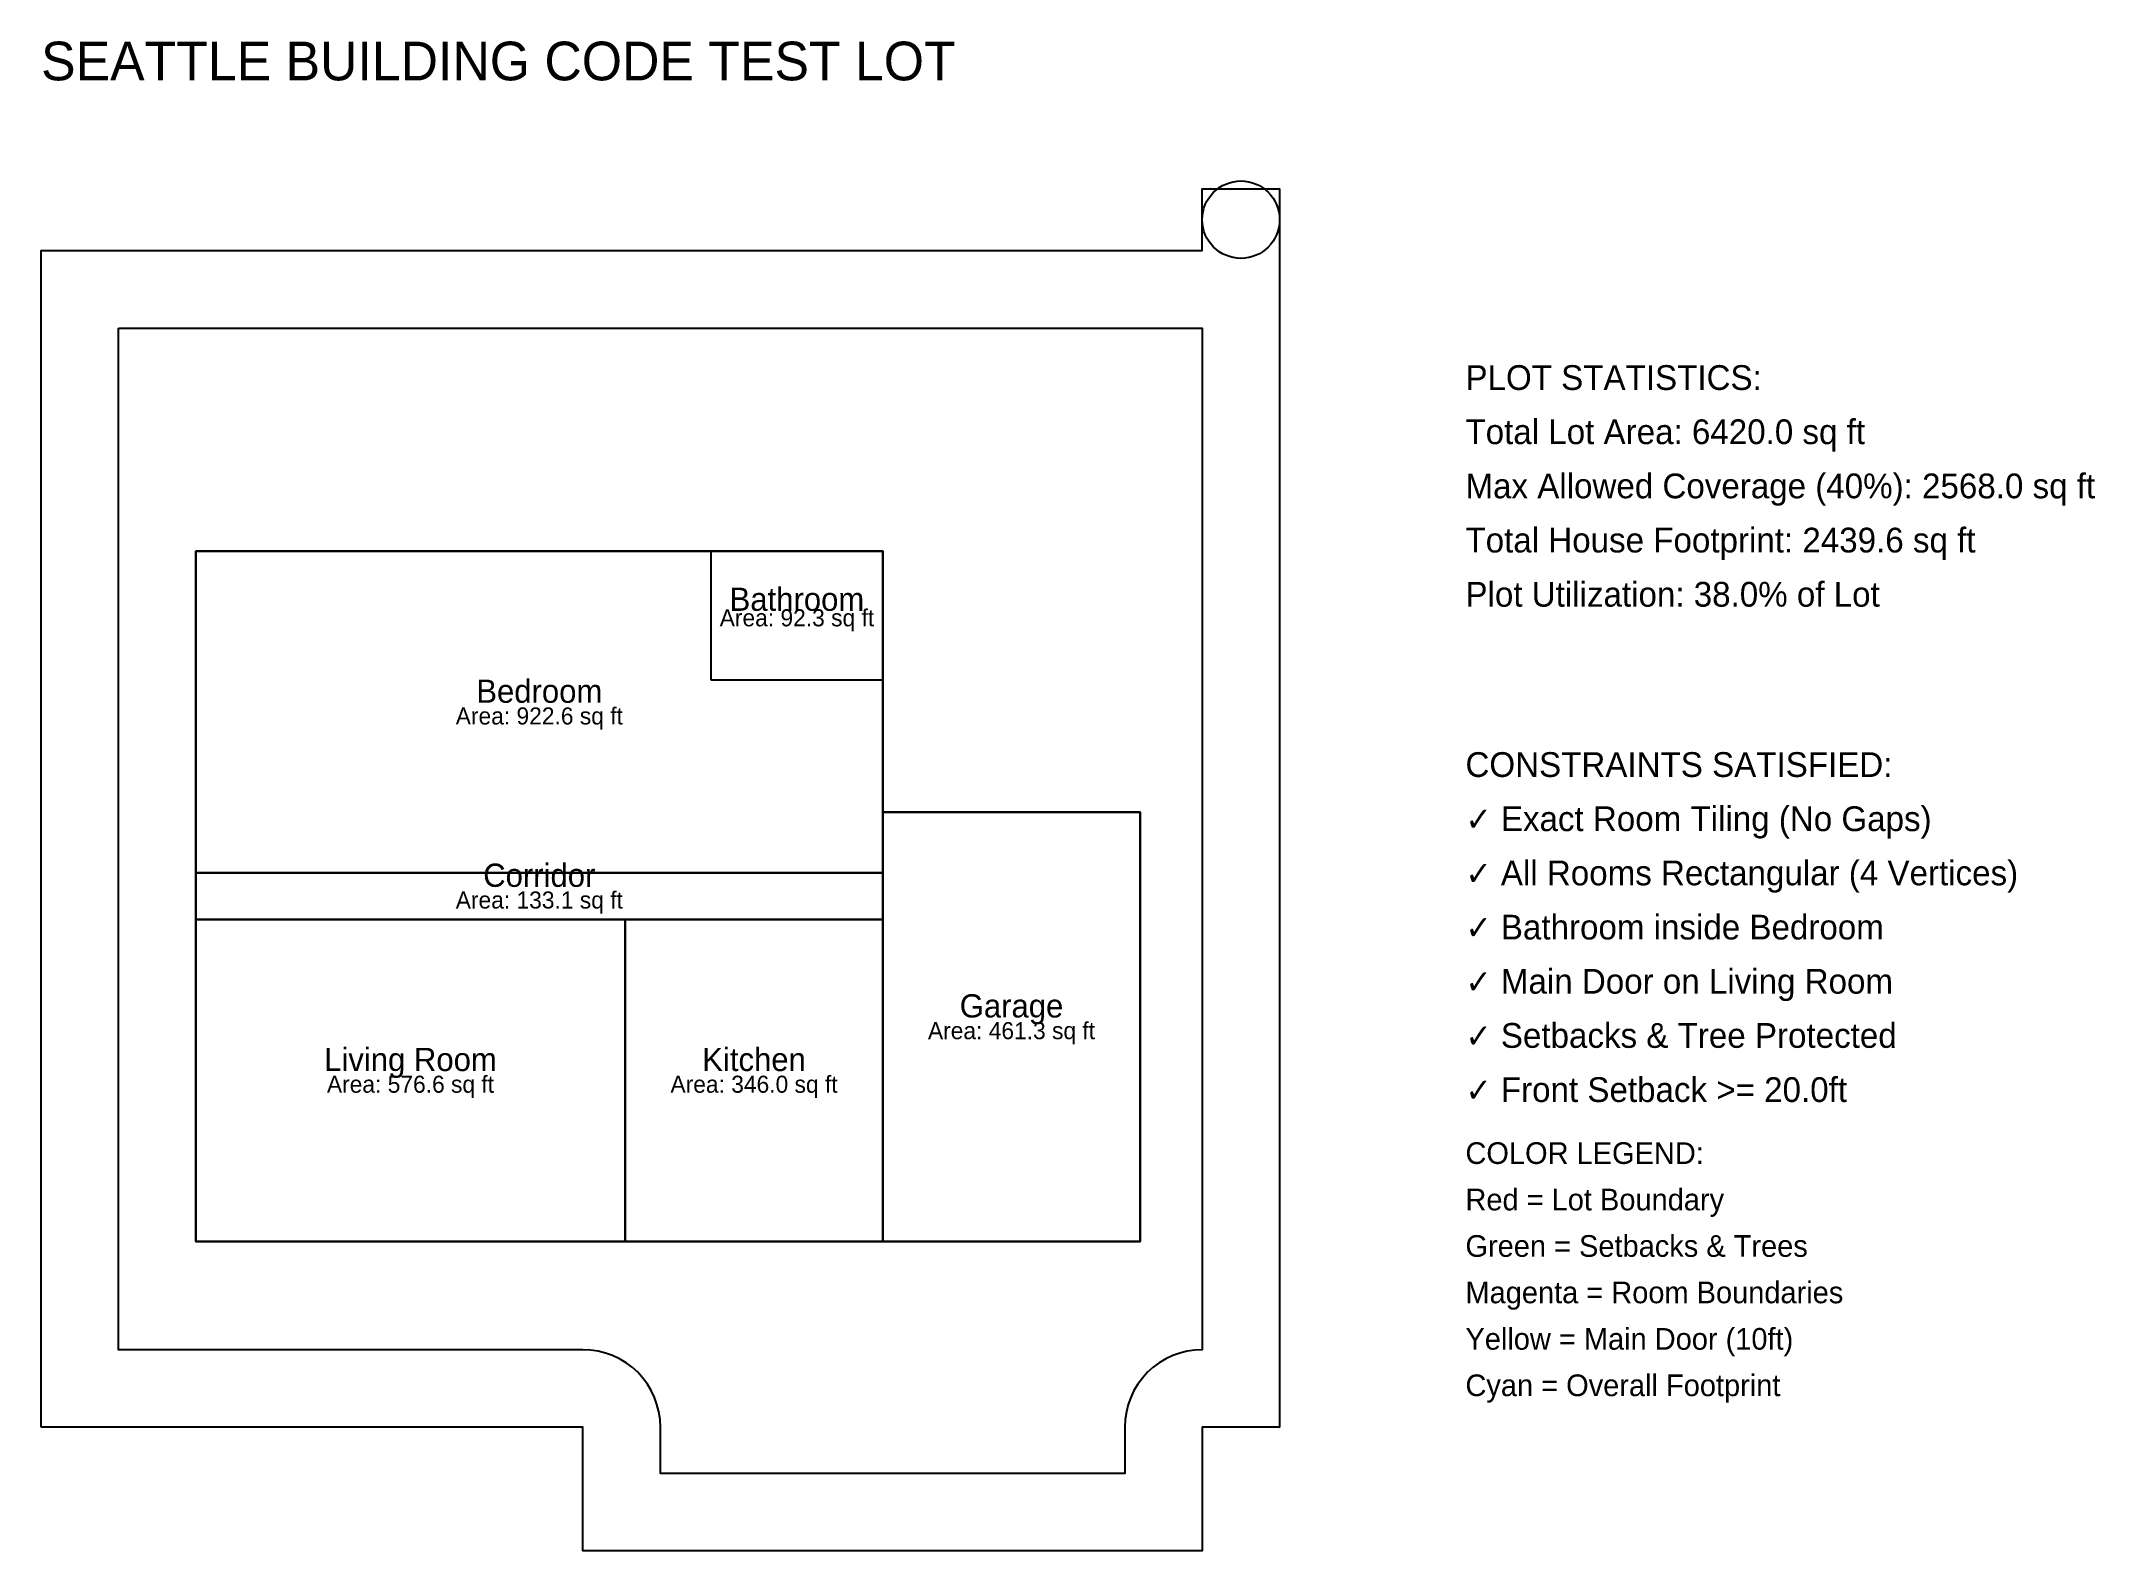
# Model space of a CAD drawing. Header units: metres. Extents: x 0 to 133, y 0 to 98.
import ezdxf
from ezdxf.enums import TextEntityAlignment as Align

# ---------------------------------------------------------------- set-up
doc = ezdxf.new("R2010")
doc.units = ezdxf.units.M
for name, color, linetype in [('ANNOTATIONS', 7, 'Continuous'), ('BUILDING_SETBACK', 3, 'Continuous'), ('LOT_BOUNDARY', 1, 'Continuous'), ('ROOMS', 6, 'Continuous'), ('SBC_DOOR', 2, 'Continuous'), ('SBC_HOUSE_FOOTPRINT', 4, 'Continuous'), ('TREES', 3, 'Continuous')]:
    doc.layers.add(name, color=color, linetype=linetype)

msp = doc.modelspace()

# ---------------------------------------------------------------- linework, layer by layer
at = {"layer": 'BUILDING_SETBACK'}
msp.add_lwpolyline([(5, 79), (75, 79), (75, 13), (74.51, 12.98), (74.02, 12.9), (73.55, 12.78), (73.09, 12.62), (72.64, 12.41), (72.22, 12.16), (71.83, 11.87), (71.46, 11.54), (71.13, 11.17), (70.84, 10.78), (70.59, 10.36), (70.38, 9.91), (70.22, 9.45), (70.1, 8.98), (70.02, 8.49), (70, 8), (70, 5), (40, 5), (40, 8), (39.98, 8.49), (39.9, 8.98), (39.78, 9.45), (39.62, 9.91), (39.41, 10.36), (39.16, 10.78), (38.87, 11.17), (38.54, 11.54), (38.17, 11.87), (37.78, 12.16), (37.36, 12.41), (36.91, 12.62), (36.45, 12.78), (35.98, 12.9), (35.49, 12.98), (35, 13), (5, 13), (5, 79)], close=True, dxfattribs=at)
at = {"layer": 'LOT_BOUNDARY'}
msp.add_lwpolyline([(0, 8), (0, 84), (75, 84), (75, 88), (80, 88), (80, 8), (75, 8), (75, 0), (35, 0), (35, 8), (0, 8)], close=True, dxfattribs=at)
at = {"layer": 'ROOMS'}
for points in [[(10, 43.8), (54.36, 43.8), (54.36, 64.59), (10, 64.59), (10, 43.8)], [(43.27, 56.27), (54.36, 56.27), (54.36, 64.59), (43.27, 64.59), (43.27, 56.27)], [(54.36, 20), (71, 20), (71, 47.73), (54.36, 47.73), (54.36, 20)], [(10, 40.8), (54.36, 40.8), (54.36, 43.8), (10, 43.8), (10, 40.8)], [(10, 20), (37.73, 20), (37.73, 40.8), (10, 40.8), (10, 20)], [(37.73, 20), (54.36, 20), (54.36, 40.8), (37.73, 40.8), (37.73, 20)]]:
    msp.add_lwpolyline(points, close=True, dxfattribs=at)
at = {"layer": 'SBC_DOOR'}
msp.add_line((18.86, 20), (28.86, 20), dxfattribs=at)
at = {"layer": 'SBC_HOUSE_FOOTPRINT'}
msp.add_lwpolyline([(10, 40.8), (10, 43.8), (10, 64.59), (54.36, 64.59), (54.36, 47.73), (71, 47.73), (71, 20), (54.36, 20), (54.36, 40.8), (54.36, 40.8), (54.36, 20), (37.73, 20), (10, 20), (10, 40.8)], close=True, dxfattribs=at)
at = {"layer": 'TREES'}
msp.add_circle((77.5, 86), 2.5, dxfattribs=at)

# ---------------------------------------------------------------- texts
at = {"layer": 'ANNOTATIONS', "color": 7}
for s, height, p in [('SEATTLE BUILDING CODE TEST LOT', 2.5, (0, 95)), ('Total Lot Area: 6420.0 sq ft', 1.6, (92, 71.5)), ('Max Allowed Coverage (40%): 2568.0 sq ft', 1.6, (92, 68)), ('Total House Footprint: 2439.6 sq ft', 1.6, (92, 64.5)), ('Plot Utilization: 38.0% of Lot', 1.6, (92, 61)), ('CONSTRAINTS SATISFIED:', 1.6, (92, 50)), ('COLOR LEGEND:', 1.4, (92, 25))]:
    msp.add_text(s, height=height, dxfattribs=at).set_placement(p)
at = {"layer": 'ANNOTATIONS', "color": 4}
for s, height, p in [('PLOT STATISTICS:', 1.6, (92, 75)), ('Cyan = Overall Footprint', 1.4, (92, 10))]:
    msp.add_text(s, height=height, dxfattribs=at).set_placement(p)
at = {"layer": 'ANNOTATIONS', "color": 7}
for s, height, p in [('Bathroom', 1.5, (48.82, 60.73)), ('Area: 92.3 sq ft', 1.1, (48.82, 59.73)), ('Bedroom', 1.5, (32.18, 54.79)), ('Area: 922.6 sq ft', 1.1, (32.18, 53.39)), ('Corridor', 1.5, (32.18, 42.9)), ('Area: 133.1 sq ft', 1.1, (32.18, 41.5)), ('Garage', 1.5, (62.68, 34.46)), ('Area: 461.3 sq ft', 1.1, (62.68, 33.06)), ('Living Room', 1.5, (23.86, 31)), ('Kitchen', 1.5, (46.05, 31)), ('Area: 576.6 sq ft', 1.1, (23.86, 29.6)), ('Area: 346.0 sq ft', 1.1, (46.05, 29.6))]:
    msp.add_text(s, height=height, dxfattribs=at).set_placement(p, align=Align.CENTER)
at = {"layer": 'ANNOTATIONS', "color": 3}
for s, height, p in [('✓ Exact Room Tiling (No Gaps)', 1.6, (92, 46.5)), ('✓ All Rooms Rectangular (4 Vertices)', 1.6, (92, 43)), ('✓ Bathroom inside Bedroom', 1.6, (92, 39.5)), ('✓ Main Door on Living Room', 1.6, (92, 36)), ('✓ Setbacks & Tree Protected', 1.6, (92, 32.5)), ('✓ Front Setback >= 20.0ft', 1.6, (92, 29)), ('Green = Setbacks & Trees', 1.4, (92, 19))]:
    msp.add_text(s, height=height, dxfattribs=at).set_placement(p)
at = {"layer": 'ANNOTATIONS', "color": 1}
msp.add_text('Red = Lot Boundary', height=1.4, dxfattribs=at).set_placement((92, 22))
at = {"layer": 'ANNOTATIONS', "color": 6}
msp.add_text('Magenta = Room Boundaries', height=1.4, dxfattribs=at).set_placement((92, 16))
at = {"layer": 'ANNOTATIONS', "color": 2}
msp.add_text('Yellow = Main Door (10ft)', height=1.4, dxfattribs=at).set_placement((92, 13))

doc.saveas('drawing.dxf')
